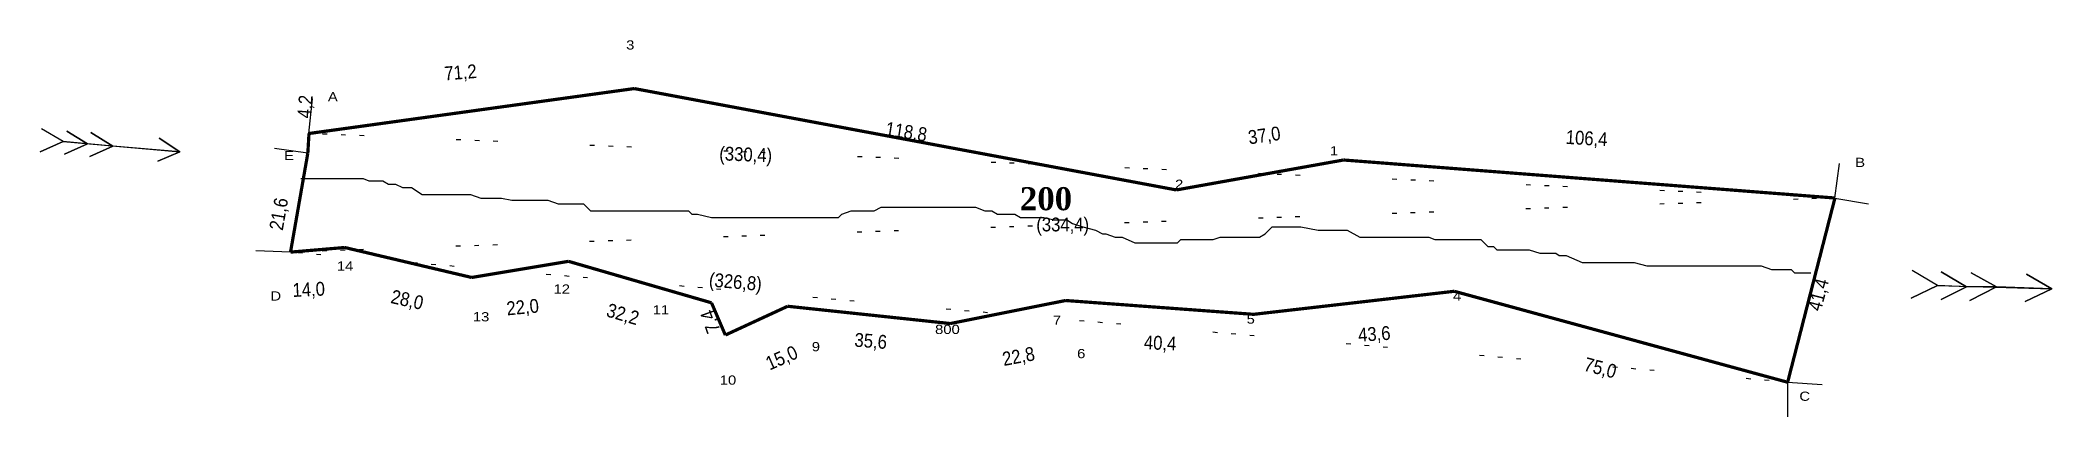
# Model space of a CAD drawing. Header units: metres. Extents: x 80 to 516, y 373 to 455.
import ezdxf
from ezdxf.enums import TextEntityAlignment as Align

# ---------------------------------------------------------------- set-up
doc = ezdxf.new("R2010")
doc.units = ezdxf.units.M
doc.linetypes.add('CHAINLINE', pattern=[29, -10, 1, -3, 1, -3, 1, -10])
for name, color, linetype in [('BLUE_STROKES', 5, 'Continuous'), ('BOUNDARY_DIMENSIONS', 220, 'Continuous'), ('CHAIN_LINES', 251, 'CHAINLINE'), ('CHAINLINE_DIMENSIONS', 251, 'Continuous'), ('SEPARATION_LINE', 7, 'Continuous'), ('STONES', 7, 'Continuous'), ('SURVEY_NUMBER', 1, 'Continuous')]:
    doc.layers.add(name, color=color, linetype=linetype)
doc.layers.add('BOUNDARY', color=1, linetype='Continuous', lineweight=100)
doc.styles.add('TIMES_NEW_ROMAN', font='timesbd.ttf')

msp = doc.modelspace()

# ---------------------------------------------------------------- linework, layer by layer
at = {"layer": 'BLUE_STROKES'}
for points in [[(84.97, 432.87), (79.98, 430.62)], [(79.98, 430.62), (84.97, 432.87)], [(84.97, 432.87), (80.23, 435.62)], [(84.97, 432.87), (110.22, 430.62)], [(90.22, 432.37), (84.97, 432.87)], [(90.22, 432.37), (85.22, 430.12)], [(85.22, 430.12), (90.22, 432.37)], [(90.22, 432.37), (85.72, 435.12)], [(85.72, 435.12), (90.22, 432.37)], [(95.72, 431.87), (90.22, 432.37)], [(95.72, 431.87), (90.72, 429.62)], [(90.72, 429.62), (95.72, 431.87)], [(95.72, 431.87), (90.97, 434.87)], [(90.97, 434.87), (95.72, 431.87)], [(110.22, 430.62), (95.72, 431.87)], [(110.22, 430.62), (105.72, 433.62)], [(105.72, 433.62), (110.22, 430.62)], [(110.22, 430.62), (105.47, 428.62)], [(105.47, 428.62), (110.22, 430.62)], [(136.46, 424.87), (137.21, 424.87)], [(137.21, 424.87), (137.96, 424.87)], [(137.96, 424.87), (139.21, 424.87)], [(139.21, 424.87), (139.96, 424.87)], [(139.96, 424.87), (140.71, 424.87)], [(140.71, 424.87), (141.46, 424.87)], [(141.46, 424.87), (142.96, 424.87)], [(142.96, 424.87), (143.46, 424.87)], [(143.46, 424.87), (144.21, 424.87)], [(144.21, 424.87), (144.96, 424.87)], [(144.96, 424.87), (146.46, 424.87)], [(146.46, 424.87), (147.21, 424.87)], [(147.21, 424.87), (147.71, 424.87)], [(147.71, 424.87), (148.46, 424.87)], [(148.46, 424.87), (149.95, 424.87)], [(149.95, 424.87), (151.2, 424.37)], [(151.2, 424.37), (151.95, 424.37)], [(151.95, 424.37), (153.45, 424.37)], [(153.45, 424.37), (154.2, 424.37)], [(154.2, 424.37), (155.45, 423.62)], [(155.45, 423.62), (156.95, 423.62)], [(156.95, 423.62), (158.45, 422.87)], [(158.45, 422.87), (159.2, 422.87)], [(159.2, 422.87), (160.45, 422.87)], [(160.45, 422.87), (162.7, 421.37)], [(162.7, 421.37), (163.95, 421.37)], [(163.95, 421.37), (164.7, 421.37)], [(164.7, 421.37), (165.45, 421.37)], [(165.45, 421.37), (166.2, 421.37)], [(166.2, 421.37), (167.7, 421.37)], [(167.7, 421.37), (168.2, 421.37)], [(168.2, 421.37), (168.95, 421.37)], [(168.95, 421.37), (169.7, 421.37)], [(169.7, 421.37), (171.2, 421.37)], [(171.2, 421.37), (171.95, 421.37)], [(171.95, 421.37), (172.45, 421.37)], [(172.45, 421.37), (173.2, 421.37)], [(173.2, 421.37), (175.45, 420.62)], [(175.45, 420.62), (175.95, 420.62)], [(175.95, 420.62), (176.45, 420.62)], [(176.45, 420.62), (178.7, 420.62)], [(178.7, 420.62), (179.45, 420.62)], [(179.45, 420.62), (179.95, 420.62)], [(179.95, 420.62), (182.19, 420.12)], [(182.19, 420.12), (182.94, 420.12)], [(182.94, 420.12), (183.69, 420.12)], [(183.69, 420.12), (185.69, 420.12)], [(185.69, 420.12), (186.44, 420.12)], [(186.44, 420.12), (188.44, 420.12)], [(188.44, 420.12), (189.94, 420.12)], [(189.94, 420.12), (192.19, 419.37)], [(192.19, 419.37), (192.69, 419.37)], [(192.69, 419.37), (193.44, 419.37)], [(193.44, 419.37), (194.19, 419.37)], [(194.19, 419.37), (195.69, 419.37)], [(195.69, 419.37), (196.44, 419.37)], [(196.44, 419.37), (196.94, 419.37)], [(196.94, 419.37), (197.69, 419.37)], [(197.69, 419.37), (199.19, 417.87)], [(260.67, 417.87), (262.17, 418.62)], [(262.17, 418.62), (262.67, 418.62)], [(262.67, 418.62), (263.42, 418.62)], [(263.42, 418.62), (264.92, 418.62)], [(264.92, 418.62), (267.67, 418.62)], [(267.67, 418.62), (273.42, 418.62)], [(273.42, 418.62), (274.92, 418.62)], [(274.92, 418.62), (275.42, 418.62)], [(275.42, 418.62), (276.92, 418.62)], [(276.92, 418.62), (277.67, 418.62)], [(277.67, 418.62), (278.42, 418.62)], [(278.42, 418.62), (278.92, 418.62)], [(278.92, 418.62), (280.42, 418.62)], [(280.42, 418.62), (281.17, 418.62)], [(281.17, 418.62), (281.91, 418.62)], [(281.91, 418.62), (282.66, 418.62)], [(282.66, 418.62), (284.66, 417.87)], [(199.19, 417.87), (199.94, 417.87)], [(199.94, 417.87), (200.69, 417.87)], [(200.69, 417.87), (201.19, 417.87)], [(201.19, 417.87), (202.69, 417.87)], [(202.69, 417.87), (203.44, 417.87)], [(203.44, 417.87), (204.19, 417.87)], [(204.19, 417.87), (204.69, 417.87)], [(204.69, 417.87), (206.19, 417.87)], [(206.19, 417.87), (207.69, 417.87)], [(207.69, 417.87), (209.69, 417.87)], [(209.69, 417.87), (210.44, 417.87)], [(210.44, 417.87), (211.94, 417.87)], [(211.94, 417.87), (213.94, 417.87)], [(213.94, 417.87), (215.43, 417.87)], [(215.43, 417.87), (217.43, 417.87)], [(217.43, 417.87), (218.93, 417.87)], [(218.93, 417.87), (220.43, 417.87)], [(220.43, 417.87), (221.18, 417.12)], [(221.18, 417.12), (221.68, 417.12)], [(221.68, 417.12), (222.43, 417.12)], [(222.43, 417.12), (225.43, 416.37)], [(225.43, 416.37), (225.93, 416.37)], [(225.93, 416.37), (228.18, 416.37)], [(228.18, 416.37), (228.93, 416.37)], [(228.93, 416.37), (229.43, 416.37)], [(229.43, 416.37), (230.93, 416.37)], [(230.93, 416.37), (231.68, 416.37)], [(231.68, 416.37), (233.18, 416.37)], [(233.18, 416.37), (235.18, 416.37)], [(235.18, 416.37), (237.93, 416.37)], [(237.93, 416.37), (238.68, 416.37)], [(238.68, 416.37), (240.18, 416.37)], [(240.18, 416.37), (241.68, 416.37)], [(241.68, 416.37), (242.93, 416.37)], [(242.93, 416.37), (245.18, 416.37)], [(245.18, 416.37), (246.43, 416.37)], [(246.43, 416.37), (247.18, 416.37)], [(247.18, 416.37), (249.42, 416.37)], [(249.42, 416.37), (250.67, 416.37)], [(250.67, 416.37), (252.17, 416.37)], [(252.17, 416.37), (252.92, 416.37)], [(252.92, 416.37), (253.67, 417.12)], [(253.67, 417.12), (255.67, 417.87)], [(255.67, 417.87), (256.42, 417.87)], [(256.42, 417.87), (257.17, 417.87)], [(257.17, 417.87), (257.92, 417.87)], [(257.92, 417.87), (259.17, 417.87)], [(259.17, 417.87), (260.67, 417.87)], [(284.66, 417.87), (285.41, 417.87)], [(285.41, 417.87), (286.16, 417.87)], [(286.16, 417.87), (287.41, 417.12)], [(287.41, 417.12), (288.16, 417.12)], [(288.16, 417.12), (288.91, 417.12)], [(288.91, 417.12), (289.66, 417.12)], [(289.66, 417.12), (291.16, 417.12)], [(291.16, 417.12), (292.41, 416.37)], [(292.41, 416.37), (293.16, 416.37)], [(293.16, 416.37), (294.66, 416.37)], [(294.66, 416.37), (295.41, 416.37)], [(295.41, 416.37), (295.91, 416.37)], [(295.91, 416.37), (297.41, 416.37)], [(297.41, 416.37), (299.66, 415.87)], [(299.66, 415.87), (300.16, 415.87)], [(300.16, 415.87), (302.41, 415.87)], [(302.41, 415.87), (303.66, 415.12)], [(303.66, 415.12), (305.91, 414.37)], [(305.91, 414.37), (308.66, 413.63)], [(345.4, 412.88), (346.9, 414.37)], [(346.9, 414.37), (347.64, 414.37)], [(347.64, 414.37), (348.39, 414.37)], [(348.39, 414.37), (349.64, 414.37)], [(349.64, 414.37), (351.14, 414.37)], [(351.14, 414.37), (351.89, 414.37)], [(351.89, 414.37), (352.64, 414.37)], [(352.64, 414.37), (353.14, 414.37)], [(353.14, 414.37), (356.89, 413.63)], [(308.66, 413.63), (310.16, 412.88)], [(310.16, 412.88), (310.91, 412.88)], [(310.91, 412.88), (312.91, 412.13)], [(312.91, 412.13), (314.41, 412.13)], [(314.41, 412.13), (317.15, 410.88)], [(317.15, 410.88), (317.9, 410.88)], [(317.9, 410.88), (319.4, 410.88)], [(319.4, 410.88), (320.15, 410.88)], [(320.15, 410.88), (320.65, 410.88)], [(320.65, 410.88), (321.4, 410.88)], [(321.4, 410.88), (322.9, 410.88)], [(322.9, 410.88), (323.65, 410.88)], [(323.65, 410.88), (324.4, 410.88)], [(324.4, 410.88), (324.9, 410.88)], [(324.9, 410.88), (326.4, 410.88)], [(326.4, 410.88), (327.15, 411.63)], [(327.15, 411.63), (327.9, 411.63)], [(327.9, 411.63), (328.4, 411.63)], [(328.4, 411.63), (329.9, 411.63)], [(329.9, 411.63), (332.15, 411.63)], [(332.15, 411.63), (333.4, 411.63)], [(333.4, 411.63), (334.15, 411.63)], [(334.15, 411.63), (335.65, 412.13)], [(335.65, 412.13), (336.9, 412.13)], [(336.9, 412.13), (337.65, 412.13)], [(337.65, 412.13), (338.4, 412.13)], [(338.4, 412.13), (339.15, 412.13)], [(339.15, 412.13), (341.15, 412.13)], [(341.15, 412.13), (341.9, 412.13)], [(341.9, 412.13), (342.65, 412.13)], [(342.65, 412.13), (344.15, 412.13)], [(344.15, 412.13), (345.4, 412.88)], [(356.89, 413.63), (358.14, 413.63)], [(358.14, 413.63), (359.64, 413.63)], [(359.64, 413.63), (360.39, 413.63)], [(360.39, 413.63), (363.14, 413.63)], [(363.14, 413.63), (365.89, 412.13)], [(365.89, 412.13), (366.64, 412.13)], [(366.64, 412.13), (367.39, 412.13)], [(367.39, 412.13), (368.14, 412.13)], [(368.14, 412.13), (370.14, 412.13)], [(370.14, 412.13), (370.89, 412.13)], [(370.89, 412.13), (373.14, 412.13)], [(373.14, 412.13), (374.39, 412.13)], [(374.39, 412.13), (375.14, 412.13)], [(375.14, 412.13), (377.39, 412.13)], [(377.39, 412.13), (377.89, 412.13)], [(377.89, 412.13), (378.64, 412.13)], [(378.64, 412.13), (380.88, 412.13)], [(380.88, 412.13), (382.13, 411.63)], [(382.13, 411.63), (384.38, 411.63)], [(384.38, 411.63), (385.13, 411.63)], [(385.13, 411.63), (385.88, 411.63)], [(385.88, 411.63), (388.63, 411.63)], [(388.63, 411.63), (390.63, 411.63)], [(390.63, 411.63), (391.38, 411.63)], [(391.38, 411.63), (392.13, 411.63)], [(392.13, 411.63), (392.88, 410.88)], [(392.88, 410.88), (393.63, 410.13)], [(393.63, 410.13), (394.88, 410.13)], [(394.88, 410.13), (395.63, 409.38)], [(395.63, 409.38), (396.38, 409.38)], [(396.38, 409.38), (398.63, 409.38)], [(398.63, 409.38), (401.38, 409.38)], [(401.38, 409.38), (402.63, 409.38)], [(402.63, 409.38), (404.88, 408.63)], [(404.88, 408.63), (408.38, 408.63)], [(408.38, 408.63), (409.13, 408.13)], [(409.13, 408.13), (410.63, 408.13)], [(410.63, 408.13), (414.12, 406.63)], [(414.12, 406.63), (415.37, 406.63)], [(415.37, 406.63), (416.12, 406.63)], [(416.12, 406.63), (416.87, 406.63)], [(416.87, 406.63), (419.12, 406.63)], [(419.12, 406.63), (420.37, 406.63)], [(420.37, 406.63), (421.12, 406.63)], [(421.12, 406.63), (422.62, 406.63)], [(422.62, 406.63), (423.87, 406.63)], [(423.87, 406.63), (425.37, 406.63)], [(425.37, 406.63), (428.12, 405.88)], [(428.12, 405.88), (429.62, 405.88)], [(429.62, 405.88), (430.37, 405.88)], [(430.37, 405.88), (431.12, 405.88)], [(431.12, 405.88), (431.62, 405.88)], [(431.62, 405.88), (433.12, 405.88)], [(433.12, 405.88), (433.87, 405.88)], [(433.87, 405.88), (435.37, 405.88)], [(435.37, 405.88), (437.37, 405.88)], [(437.37, 405.88), (438.12, 405.88)], [(438.12, 405.88), (438.87, 405.88)], [(438.87, 405.88), (440.12, 405.88)], [(440.12, 405.88), (440.87, 405.88)], [(440.87, 405.88), (443.87, 405.88)], [(443.87, 405.88), (445.87, 405.88)], [(445.87, 405.88), (447.36, 405.88)], [(447.36, 405.88), (450.86, 405.88)], [(450.86, 405.88), (452.86, 405.88)], [(452.86, 405.88), (455.11, 405.13)], [(455.11, 405.13), (455.86, 405.13)], [(455.86, 405.13), (456.36, 405.13)], [(456.36, 405.13), (458.61, 405.13)], [(458.61, 405.13), (459.36, 405.13)], [(459.36, 405.13), (460.11, 404.38)], [(460.11, 404.38), (461.36, 404.38)], [(461.36, 404.38), (462.11, 404.38)], [(462.11, 404.38), (462.86, 404.38)], [(462.86, 404.38), (463.61, 404.38)], [(491.1, 401.63), (485.35, 398.88)], [(485.35, 398.88), (491.1, 401.63)], [(491.1, 401.63), (485.6, 404.88)], [(491.1, 401.63), (515.84, 400.88)], [(497.35, 401.38), (491.1, 401.63)], [(497.35, 401.38), (491.85, 404.63)], [(491.85, 404.63), (497.35, 401.38)], [(497.35, 401.38), (491.85, 398.63)], [(491.85, 398.63), (497.35, 401.38)], [(503.85, 401.38), (497.35, 401.38)], [(503.85, 401.38), (498.1, 398.38)], [(498.1, 398.38), (503.85, 401.38)], [(503.85, 401.38), (498.35, 404.38)], [(498.35, 404.38), (503.85, 401.38)], [(515.84, 400.88), (503.85, 401.38)], [(515.84, 400.88), (510.35, 404.13)], [(510.35, 404.13), (515.84, 400.88)], [(515.84, 400.88), (510.1, 398.13)], [(510.1, 398.13), (515.84, 400.88)]]:
    msp.add_lwpolyline(points, dxfattribs=at)
at = {"layer": 'BOUNDARY', "const_width": 0.7}
for points in [[(138.21, 434.62), (208.69, 444.37)], [(208.69, 444.37), (326.15, 422.37)], [(137.96, 430.37), (138.21, 434.62)], [(134.21, 408.88), (137.96, 430.37)], [(326.15, 422.37), (362.39, 428.87)], [(362.39, 428.87), (468.86, 420.62)], [(468.86, 420.62), (458.61, 380.64)], [(145.96, 409.88), (134.21, 408.88)], [(173.45, 403.38), (145.96, 409.88)], [(194.44, 406.88), (173.45, 403.38)], [(225.43, 397.88), (194.44, 406.88)], [(228.43, 390.88), (225.43, 397.88)], [(241.93, 397.13), (228.43, 390.88)], [(277.17, 393.38), (241.93, 397.13)], [(302.16, 398.38), (277.17, 393.38)], [(342.9, 395.38), (302.16, 398.38)], [(386.38, 400.38), (342.9, 395.38)], [(458.61, 380.64), (386.38, 400.38)]]:
    msp.add_lwpolyline(points, dxfattribs=at)
at = {"layer": 'CHAIN_LINES', "linetype": 'CHAINLINE'}
for points in [[(468.86, 420.62), (138.21, 434.62)], [(468.86, 420.62), (134.21, 408.88)], [(458.61, 380.64), (134.21, 408.88)]]:
    msp.add_lwpolyline(points, dxfattribs=at)
at = {"layer": 'SEPARATION_LINE'}
for points in [[(138.21, 434.62), (138.96, 442.12)], [(137.96, 430.37), (130.71, 431.37)], [(468.86, 420.62), (469.86, 428.12)], [(468.86, 420.62), (476.11, 419.37)], [(134.21, 408.88), (126.71, 409.13)], [(458.61, 380.64), (458.61, 373.14)], [(458.61, 380.64), (466.11, 380.14)]]:
    msp.add_lwpolyline(points, dxfattribs=at)

# ---------------------------------------------------------------- texts
at = {"layer": 'BOUNDARY_DIMENSIONS', "width": 0.9}
for s, rotation, p in [('71,2', 4.4846, (171.04, 447.9)), ('4,2', 85.4261, (137.34, 440.45)), ('118,8', -8.7197, (267.64, 435.02)), ('37,0', 8.2971, (345.21, 434.24)), ('106,4', -3.2861, (415.07, 433.61)), ('21,6', 80.0362, (131.65, 417.16)), ('14,0', 2.6943, (138.15, 400.8)), ('41,4', 75.4111, (465.25, 399.65)), ('28,0', -12.6193, (159.5, 398.56)), ('22,0', 5.3677, (184.51, 396.96)), ('32,2', -16.4704, (206.23, 395.43)), ('7,4', 109.44, (225.15, 393.79)), ('43,6', 3.7685, (369.04, 391.14)), ('15,0', 23.8505, (240.63, 385.96)), ('35,6', -4.2364, (259.94, 389.61)), ('22,8', 10.6457, (291.95, 386.28)), ('40,4', -2.5448, (322.65, 389.18)), ('75,0', -14.6973, (418.03, 383.77))]:
    msp.add_text(s, height=3, rotation=rotation, dxfattribs=at).set_placement(p, align=Align.MIDDLE_CENTER)
at = {"layer": 'CHAINLINE_DIMENSIONS', "width": 0.9}
for s, rotation, p in [('(330,4)', -2.2026, (232.85, 430.09)), ('(326,8)', -4.9697, (230.62, 402.44))]:
    msp.add_text(s, height=3, rotation=rotation, dxfattribs=at).set_placement(p, align=Align.MIDDLE_CENTER)
msp.add_text('(334,4)', height=3, dxfattribs=at).set_placement((301.53, 414.88), align=Align.MIDDLE_CENTER)
at = {"layer": 'STONES', "width": 1.2}
for s, p in [('3', (207.82, 453.84)), ('1', (360.3, 430.85)), ('E', (133.88, 429.85)), ('B', (474.32, 428.35)), ('2', (326.76, 423.61)), ('14', (146.03, 405.86)), ('D', (131.02, 399.36)), ('11', (214.48, 396.36)), ('4', (387.01, 399.36)), ('800', (276.55, 392.11)), ('7', (300.29, 394.11)), ('5', (342.27, 394.35)), ('9', (248.05, 388.36)), ('10', (229, 381.11))]:
    msp.add_text(s, height=2, dxfattribs=at).set_placement(p, align=Align.MIDDLE_CENTER)
for s, rotation, p in [('A', -1.206, (143.39, 442.6)), ('12', -0.5256, (192.98, 400.87)), ('13', -0.5509, (175.5, 394.86)), ('9', -180, (305.55, 386.86)), ('C', -0.7848, (462.31, 377.61))]:
    msp.add_text(s, height=2, rotation=rotation, dxfattribs=at).set_placement(p, align=Align.MIDDLE_CENTER)
at = {"layer": 'SURVEY_NUMBER', "style": 'TIMES_NEW_ROMAN'}
msp.add_text('200', height=5, dxfattribs=at).set_placement((297.91, 420.47), align=Align.MIDDLE_CENTER)

doc.saveas('drawing.dxf')
